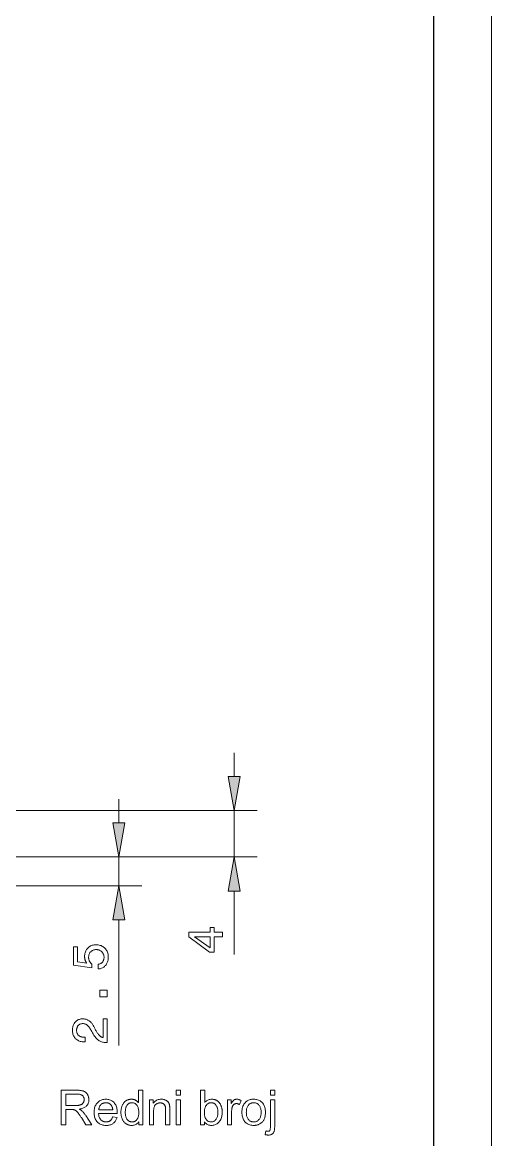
# Model space of a CAD drawing. Extents: x -99 to 297, y 0 to 529.
# Drawn here: x 256.4 to 297, y 100.9 to 197.6 of the extents above; entities that cross this region are included whole.
import ezdxf

# ---------------------------------------------------------------- set-up
doc = ezdxf.new("R2010")
doc.units = 0

msp = doc.modelspace()

# ---------------------------------------------------------------- linework, layer by layer
at = {"color": 7, "lineweight": 13}
msp.add_line((297, 0), (297, 420), dxfattribs=at)
at = {"color": 7, "lineweight": 30}
msp.add_line((292, 5), (292, 415), dxfattribs=at)
at = {"color": 5, "lineweight": 13, "ltscale": 0.051139}
for p, q in [((274.704, 132.357), (274.704, 134.402)), ((264.721, 128.357), (264.721, 130.402))]:
    msp.add_line(p, q, dxfattribs=at)
at = {"color": 5, "lineweight": 13}
for p, q in [((250.655, 129.402), (276.704, 129.402)), ((250.655, 125.402), (276.704, 125.402))]:
    msp.add_line(p, q, dxfattribs=at)
at = {"color": 5, "lineweight": 13, "ltscale": 0.1}
msp.add_line((274.704, 125.402), (274.704, 129.402), dxfattribs=at)
at = {"color": 5, "lineweight": 13, "ltscale": 0.401656}
msp.add_line((250.655, 125.402), (266.721, 125.402), dxfattribs=at)
at = {"color": 5, "lineweight": 13, "ltscale": 0.0625}
msp.add_line((264.721, 122.902), (264.721, 125.402), dxfattribs=at)
at = {"color": 5, "lineweight": 13, "ltscale": 0.337868}
msp.add_line((253.206, 122.902), (266.721, 122.902), dxfattribs=at)
at = {"color": 5, "lineweight": 13, "ltscale": 0.137442}
msp.add_line((274.704, 116.95), (274.704, 122.448), dxfattribs=at)
at = {"color": 5, "lineweight": 13, "ltscale": 0.27177}
msp.add_line((264.721, 109.077), (264.721, 119.948), dxfattribs=at)
at = {"color": 5, "lineweight": 13}
for points in [[(274.183, 132.357), (274.704, 129.402), (275.225, 132.357)], [(264.2, 128.357), (264.721, 125.402), (265.242, 128.357)], [(275.225, 122.448), (274.704, 125.402), (274.183, 122.448)], [(265.242, 119.948), (264.721, 122.902), (264.2, 119.948)], [(273.704, 118.487), (272.962, 118.487), (272.962, 117.169), (272.582, 117.169), (270.771, 118.483), (270.771, 118.875), (272.616, 118.875), (272.616, 119.303), (272.962, 119.303), (272.962, 118.875), (273.704, 118.875)], [(272.616, 117.532), (272.616, 118.487), (271.273, 118.487)], [(262.939, 115.703), (262.939, 116.104), (262.985, 116.112), (263.028, 116.123), (263.07, 116.136), (263.11, 116.152), (263.147, 116.17), (263.183, 116.191), (263.216, 116.214), (263.248, 116.24), (263.277, 116.268), (263.305, 116.299), (263.33, 116.331), (263.352, 116.366), (263.372, 116.402), (263.389, 116.44), (263.403, 116.48), (263.415, 116.521), (263.425, 116.564), (263.431, 116.609), (263.435, 116.656), (263.436, 116.705), (263.435, 116.764), (263.429, 116.82), (263.42, 116.875), (263.407, 116.927), (263.391, 116.976), (263.37, 117.024), (263.347, 117.069), (263.319, 117.111), (263.288, 117.152), (263.253, 117.189), (263.215, 117.224), (263.175, 117.255), (263.133, 117.283), (263.088, 117.307), (263.041, 117.327), (262.991, 117.343), (262.939, 117.356), (262.885, 117.365), (262.829, 117.371), (262.77, 117.373), (262.71, 117.371), (262.653, 117.366), (262.598, 117.357), (262.546, 117.344), (262.496, 117.327), (262.448, 117.308), (262.403, 117.284), (262.361, 117.257), (262.321, 117.226), (262.283, 117.192), (262.249, 117.154), (262.218, 117.114), (262.191, 117.072), (262.167, 117.027), (262.147, 116.979), (262.131, 116.929), (262.118, 116.877), (262.109, 116.822), (262.104, 116.764), (262.102, 116.705), (262.103, 116.67), (262.105, 116.636), (262.108, 116.602), (262.113, 116.569), (262.119, 116.537), (262.127, 116.506), (262.136, 116.475), (262.146, 116.444), (262.158, 116.414), (262.171, 116.385), (262.186, 116.357), (262.202, 116.329), (262.219, 116.302), (262.238, 116.275), (262.258, 116.25), (262.279, 116.225), (262.302, 116.201), (262.326, 116.178), (262.351, 116.155), (262.378, 116.133), (262.378, 115.79), (260.788, 116.026), (260.788, 117.628), (261.143, 117.628), (261.143, 116.314), (261.95, 116.194), (261.932, 116.216), (261.914, 116.239), (261.897, 116.262), (261.881, 116.287), (261.867, 116.312), (261.853, 116.337), (261.84, 116.364), (261.827, 116.391), (261.816, 116.419), (261.806, 116.448), (261.796, 116.478), (261.788, 116.508), (261.78, 116.539), (261.774, 116.57), (261.769, 116.601), (261.764, 116.634), (261.761, 116.666), (261.758, 116.7), (261.757, 116.733), (261.756, 116.768), (261.759, 116.858), (261.767, 116.945), (261.781, 117.029), (261.8, 117.108), (261.825, 117.184), (261.855, 117.257), (261.89, 117.326), (261.932, 117.391), (261.978, 117.453), (262.03, 117.511), (262.087, 117.564), (262.147, 117.612), (262.21, 117.654), (262.277, 117.691), (262.347, 117.722), (262.421, 117.747), (262.498, 117.767), (262.578, 117.781), (262.662, 117.79), (262.749, 117.792), (262.842, 117.789), (262.931, 117.78), (263.016, 117.766), (263.098, 117.745), (263.177, 117.718), (263.251, 117.685), (263.322, 117.646), (263.39, 117.601), (263.454, 117.551), (263.514, 117.494), (263.57, 117.433), (263.62, 117.368), (263.664, 117.299), (263.702, 117.227), (263.734, 117.151), (263.761, 117.071), (263.781, 116.988), (263.796, 116.901), (263.805, 116.811), (263.807, 116.717), (263.805, 116.634), (263.798, 116.553), (263.786, 116.476), (263.769, 116.401), (263.748, 116.33), (263.721, 116.261), (263.69, 116.195), (263.654, 116.132), (263.614, 116.071), (263.568, 116.014), (263.519, 115.961), (263.466, 115.912), (263.411, 115.869), (263.353, 115.83), (263.291, 115.797), (263.227, 115.768), (263.159, 115.744), (263.089, 115.726), (263.015, 115.712)], [(263.721, 113.277), (263.078, 113.277), (263.078, 113.873), (263.721, 113.873)], [(263.721, 109.324), (263.708, 109.324), (263.621, 109.326), (263.536, 109.332), (263.455, 109.342), (263.376, 109.357), (263.3, 109.375), (263.227, 109.398), (263.157, 109.425), (263.09, 109.456), (263.026, 109.491), (262.965, 109.53), (262.906, 109.575), (262.846, 109.626), (262.787, 109.684), (262.727, 109.749), (262.668, 109.82), (262.609, 109.898), (262.55, 109.983), (262.491, 110.074), (262.433, 110.172), (262.374, 110.277), (262.235, 110.532), (262.21, 110.576), (262.184, 110.619), (262.157, 110.658), (262.13, 110.696), (262.103, 110.73), (262.074, 110.763), (262.046, 110.792), (262.016, 110.82), (261.986, 110.845), (261.955, 110.867), (261.924, 110.887), (261.891, 110.905), (261.858, 110.921), (261.823, 110.934), (261.787, 110.946), (261.75, 110.955), (261.712, 110.963), (261.673, 110.968), (261.633, 110.971), (261.592, 110.972), (261.545, 110.971), (261.5, 110.966), (261.457, 110.958), (261.416, 110.946), (261.376, 110.931), (261.339, 110.913), (261.303, 110.892), (261.269, 110.868), (261.237, 110.84), (261.207, 110.809), (261.179, 110.775), (261.154, 110.739), (261.132, 110.701), (261.113, 110.66), (261.097, 110.618), (261.084, 110.573), (261.074, 110.526), (261.066, 110.477), (261.062, 110.425), (261.06, 110.371), (261.062, 110.318), (261.068, 110.267), (261.077, 110.219), (261.09, 110.172), (261.107, 110.128), (261.127, 110.086), (261.151, 110.047), (261.179, 110.01), (261.211, 109.975), (261.246, 109.942), (261.284, 109.913), (261.326, 109.886), (261.37, 109.862), (261.417, 109.842), (261.466, 109.825), (261.519, 109.81), (261.574, 109.799), (261.632, 109.792), (261.693, 109.787), (261.756, 109.785), (261.792, 109.785), (261.792, 109.393), (261.731, 109.393), (261.638, 109.396), (261.549, 109.404), (261.464, 109.417), (261.383, 109.436), (261.306, 109.461), (261.233, 109.49), (261.163, 109.525), (261.098, 109.566), (261.037, 109.612), (260.979, 109.663), (260.927, 109.719), (260.879, 109.779), (260.838, 109.842), (260.802, 109.91), (260.771, 109.981), (260.746, 110.056), (260.727, 110.135), (260.713, 110.218), (260.705, 110.304), (260.702, 110.395), (260.704, 110.481), (260.712, 110.565), (260.724, 110.645), (260.742, 110.722), (260.764, 110.795), (260.791, 110.865), (260.823, 110.931), (260.86, 110.994), (260.902, 111.054), (260.949, 111.11), (261, 111.162), (261.054, 111.209), (261.111, 111.25), (261.171, 111.285), (261.234, 111.315), (261.3, 111.34), (261.369, 111.359), (261.442, 111.372), (261.517, 111.381), (261.596, 111.383), (261.657, 111.382), (261.717, 111.377), (261.775, 111.369), (261.832, 111.358), (261.887, 111.343), (261.94, 111.326), (261.992, 111.305), (262.043, 111.281), (262.091, 111.254), (262.139, 111.223), (262.185, 111.189), (262.229, 111.152), (262.273, 111.112), (262.315, 111.068), (262.356, 111.021), (262.396, 110.97), (262.434, 110.916), (262.472, 110.859), (262.508, 110.798), (262.543, 110.734), (262.671, 110.481), (262.708, 110.411), (262.745, 110.345), (262.78, 110.283), (262.815, 110.225), (262.85, 110.171), (262.883, 110.122), (262.916, 110.076), (262.948, 110.034), (262.98, 109.997), (263.011, 109.963), (263.041, 109.933), (263.073, 109.905), (263.105, 109.879), (263.138, 109.855), (263.171, 109.833), (263.206, 109.813), (263.241, 109.796), (263.276, 109.78), (263.313, 109.767), (263.35, 109.756), (263.35, 111.383), (263.721, 111.383)]]:
    msp.add_lwpolyline(points, close=True, dxfattribs=at)
at = {"color": 7, "lineweight": 13}
for points in [[(259.728, 102.208), (259.728, 105.208), (261.058, 105.208), (261.136, 105.207), (261.211, 105.204), (261.281, 105.2), (261.348, 105.195), (261.411, 105.187), (261.47, 105.178), (261.525, 105.168), (261.577, 105.156), (261.624, 105.142), (261.668, 105.127), (261.709, 105.109), (261.748, 105.089), (261.785, 105.067), (261.821, 105.042), (261.856, 105.015), (261.888, 104.985), (261.919, 104.953), (261.948, 104.918), (261.976, 104.881), (262.001, 104.841), (262.025, 104.8), (262.046, 104.758), (262.065, 104.715), (262.081, 104.671), (262.095, 104.626), (262.106, 104.58), (262.115, 104.534), (262.121, 104.486), (262.125, 104.438), (262.126, 104.389), (262.124, 104.326), (262.118, 104.265), (262.108, 104.207), (262.093, 104.15), (262.075, 104.095), (262.052, 104.042), (262.025, 103.991), (261.994, 103.942), (261.959, 103.896), (261.92, 103.851), (261.876, 103.809), (261.828, 103.77), (261.775, 103.734), (261.718, 103.701), (261.657, 103.672), (261.59, 103.646), (261.52, 103.622), (261.445, 103.603), (261.365, 103.586), (261.281, 103.573), (261.312, 103.557), (261.341, 103.542), (261.369, 103.527), (261.395, 103.512), (261.42, 103.497), (261.443, 103.482), (261.465, 103.468), (261.485, 103.453), (261.503, 103.438), (261.52, 103.423), (261.555, 103.39), (261.589, 103.356), (261.623, 103.32), (261.657, 103.283), (261.69, 103.244), (261.723, 103.203), (261.755, 103.161), (261.787, 103.117), (261.819, 103.071), (261.85, 103.024), (262.372, 102.208), (261.872, 102.208), (261.475, 102.832), (261.441, 102.884), (261.408, 102.935), (261.377, 102.982), (261.346, 103.028), (261.317, 103.07), (261.289, 103.11), (261.262, 103.148), (261.236, 103.183), (261.212, 103.215), (261.189, 103.245), (261.167, 103.273), (261.145, 103.299), (261.124, 103.323), (261.103, 103.346), (261.082, 103.367), (261.062, 103.386), (261.043, 103.404), (261.024, 103.419), (261.005, 103.433), (260.987, 103.446), (260.97, 103.457), (260.952, 103.467), (260.934, 103.477), (260.916, 103.486), (260.898, 103.494), (260.879, 103.502), (260.861, 103.509), (260.843, 103.515), (260.825, 103.521), (260.806, 103.525), (260.792, 103.528), (260.776, 103.531), (260.758, 103.533), (260.739, 103.535), (260.717, 103.536), (260.694, 103.537), (260.67, 103.538), (260.643, 103.539), (260.615, 103.54), (260.585, 103.54), (260.125, 103.54), (260.125, 102.208)], [(260.125, 103.884), (260.978, 103.884), (261.031, 103.884), (261.082, 103.886), (261.131, 103.889), (261.177, 103.893), (261.221, 103.898), (261.262, 103.904), (261.301, 103.911), (261.338, 103.92), (261.372, 103.929), (261.404, 103.94), (261.434, 103.952), (261.462, 103.965), (261.489, 103.98), (261.515, 103.996), (261.539, 104.013), (261.561, 104.032), (261.583, 104.052), (261.602, 104.073), (261.62, 104.096), (261.637, 104.12), (261.652, 104.145), (261.666, 104.17), (261.678, 104.196), (261.688, 104.222), (261.697, 104.249), (261.704, 104.276), (261.71, 104.304), (261.714, 104.332), (261.716, 104.36), (261.717, 104.389), (261.715, 104.431), (261.711, 104.471), (261.703, 104.51), (261.692, 104.547), (261.678, 104.583), (261.661, 104.617), (261.641, 104.65), (261.618, 104.681), (261.592, 104.711), (261.562, 104.739), (261.53, 104.765), (261.493, 104.788), (261.454, 104.809), (261.41, 104.827), (261.363, 104.842), (261.313, 104.854), (261.258, 104.864), (261.201, 104.871), (261.139, 104.875), (261.074, 104.876), (260.125, 104.876)], [(266.442, 102.208), (266.442, 102.482), (266.399, 102.42), (266.352, 102.365), (266.301, 102.317), (266.246, 102.275), (266.187, 102.239), (266.124, 102.21), (266.057, 102.188), (265.987, 102.171), (265.913, 102.162), (265.834, 102.158), (265.783, 102.16), (265.732, 102.164), (265.682, 102.171), (265.633, 102.181), (265.585, 102.194), (265.537, 102.21), (265.491, 102.229), (265.445, 102.25), (265.4, 102.274), (265.356, 102.302), (265.314, 102.331), (265.273, 102.364), (265.234, 102.398), (265.198, 102.434), (265.163, 102.473), (265.13, 102.514), (265.099, 102.558), (265.071, 102.604), (265.044, 102.652), (265.019, 102.702), (264.996, 102.754), (264.976, 102.808), (264.958, 102.863), (264.942, 102.92), (264.929, 102.978), (264.918, 103.038), (264.91, 103.099), (264.904, 103.162), (264.9, 103.226), (264.899, 103.292), (264.9, 103.357), (264.903, 103.42), (264.909, 103.482), (264.916, 103.543), (264.926, 103.602), (264.938, 103.661), (264.952, 103.718), (264.968, 103.774), (264.987, 103.829), (265.008, 103.883), (265.03, 103.934), (265.055, 103.984), (265.082, 104.03), (265.112, 104.075), (265.143, 104.117), (265.177, 104.156), (265.212, 104.193), (265.25, 104.227), (265.291, 104.259), (265.333, 104.289), (265.377, 104.316), (265.422, 104.34), (265.468, 104.361), (265.515, 104.379), (265.563, 104.395), (265.612, 104.407), (265.662, 104.417), (265.713, 104.424), (265.765, 104.429), (265.818, 104.43), (265.857, 104.429), (265.895, 104.427), (265.932, 104.422), (265.968, 104.417), (266.004, 104.409), (266.038, 104.4), (266.072, 104.389), (266.105, 104.377), (266.137, 104.363), (266.168, 104.347), (266.198, 104.33), (266.227, 104.312), (266.255, 104.293), (266.281, 104.273), (266.307, 104.252), (266.331, 104.23), (266.355, 104.206), (266.377, 104.182), (266.398, 104.157), (266.417, 104.131), (266.417, 105.208), (266.784, 105.208), (266.784, 102.208)], [(269.696, 104.784), (269.696, 105.208), (270.064, 105.208), (270.064, 104.784)], [(272.129, 102.208), (271.787, 102.208), (271.787, 105.208), (272.156, 105.208), (272.156, 104.137), (272.203, 104.193), (272.254, 104.243), (272.307, 104.287), (272.363, 104.325), (272.421, 104.357), (272.482, 104.383), (272.545, 104.404), (272.611, 104.418), (272.68, 104.427), (272.751, 104.43), (272.791, 104.429), (272.83, 104.427), (272.869, 104.423), (272.908, 104.417), (272.946, 104.41), (272.984, 104.401), (273.021, 104.39), (273.058, 104.378), (273.095, 104.364), (273.131, 104.349), (273.166, 104.332), (273.2, 104.314), (273.232, 104.295), (273.264, 104.274), (273.294, 104.252), (273.323, 104.229), (273.35, 104.204), (273.377, 104.178), (273.402, 104.151), (273.425, 104.122), (273.448, 104.092), (273.47, 104.061), (273.49, 104.029), (273.51, 103.995), (273.528, 103.961), (273.546, 103.925), (273.563, 103.888), (273.578, 103.849), (273.593, 103.81), (273.606, 103.769), (273.619, 103.727), (273.63, 103.685), (273.64, 103.642), (273.648, 103.599), (273.656, 103.555), (273.661, 103.511), (273.666, 103.466), (273.669, 103.42), (273.671, 103.374), (273.672, 103.327), (273.669, 103.218), (273.661, 103.114), (273.647, 103.015), (273.628, 102.921), (273.603, 102.832), (273.572, 102.748), (273.537, 102.669), (273.495, 102.595), (273.448, 102.527), (273.396, 102.463), (273.339, 102.405), (273.281, 102.354), (273.22, 102.308), (273.157, 102.268), (273.092, 102.235), (273.024, 102.207), (272.955, 102.186), (272.883, 102.171), (272.809, 102.162), (272.733, 102.158), (272.657, 102.162), (272.585, 102.171), (272.517, 102.187), (272.451, 102.21), (272.389, 102.239), (272.331, 102.274), (272.275, 102.316), (272.223, 102.364), (272.174, 102.419), (272.129, 102.48)], [(277.844, 104.78), (277.844, 105.208), (278.213, 105.208), (278.213, 104.78)], [(264.189, 102.907), (264.57, 102.86), (264.55, 102.795), (264.527, 102.733), (264.502, 102.674), (264.473, 102.617), (264.441, 102.564), (264.406, 102.514), (264.368, 102.467), (264.327, 102.422), (264.283, 102.381), (264.236, 102.343), (264.186, 102.308), (264.133, 102.276), (264.078, 102.249), (264.02, 102.225), (263.959, 102.205), (263.895, 102.188), (263.829, 102.175), (263.76, 102.166), (263.688, 102.16), (263.614, 102.158), (263.521, 102.161), (263.431, 102.17), (263.346, 102.185), (263.264, 102.205), (263.186, 102.232), (263.113, 102.264), (263.043, 102.302), (262.977, 102.346), (262.916, 102.396), (262.858, 102.452), (262.805, 102.513), (262.757, 102.579), (262.715, 102.65), (262.679, 102.725), (262.648, 102.805), (262.623, 102.89), (262.604, 102.979), (262.59, 103.073), (262.581, 103.172), (262.578, 103.276), (262.581, 103.383), (262.59, 103.485), (262.604, 103.583), (262.624, 103.675), (262.649, 103.763), (262.68, 103.846), (262.717, 103.923), (262.759, 103.996), (262.807, 104.064), (262.861, 104.127), (262.919, 104.185), (262.981, 104.236), (263.045, 104.282), (263.114, 104.321), (263.185, 104.354), (263.26, 104.381), (263.338, 104.403), (263.42, 104.418), (263.505, 104.427), (263.593, 104.43), (263.679, 104.427), (263.761, 104.418), (263.841, 104.403), (263.917, 104.382), (263.989, 104.356), (264.059, 104.323), (264.125, 104.285), (264.189, 104.24), (264.249, 104.19), (264.306, 104.133), (264.358, 104.071), (264.405, 104.005), (264.447, 103.933), (264.482, 103.857), (264.513, 103.776), (264.538, 103.69), (264.557, 103.599), (264.571, 103.504), (264.579, 103.404), (264.582, 103.298), (264.582, 103.291), (264.582, 103.284), (264.582, 103.276), (264.582, 103.267), (264.581, 103.257), (264.581, 103.247), (264.581, 103.236), (264.581, 103.225), (264.58, 103.213), (264.58, 103.2), (262.959, 103.2), (262.965, 103.13), (262.974, 103.064), (262.986, 103), (263.001, 102.94), (263.02, 102.884), (263.042, 102.831), (263.067, 102.781), (263.095, 102.734), (263.127, 102.691), (263.162, 102.652), (263.199, 102.615), (263.238, 102.583), (263.279, 102.555), (263.322, 102.53), (263.366, 102.509), (263.413, 102.492), (263.461, 102.478), (263.511, 102.469), (263.562, 102.463), (263.616, 102.461), (263.656, 102.462), (263.695, 102.466), (263.732, 102.471), (263.769, 102.478), (263.804, 102.488), (263.838, 102.5), (263.871, 102.513), (263.902, 102.529), (263.933, 102.548), (263.962, 102.568), (263.99, 102.59), (264.017, 102.615), (264.042, 102.643), (264.067, 102.673), (264.09, 102.706), (264.112, 102.741), (264.133, 102.779), (264.153, 102.819), (264.172, 102.862)], [(262.98, 103.503), (264.193, 103.503), (264.187, 103.556), (264.18, 103.607), (264.17, 103.655), (264.159, 103.7), (264.146, 103.743), (264.131, 103.783), (264.115, 103.82), (264.096, 103.854), (264.076, 103.885), (264.054, 103.914), (264.018, 103.955), (263.979, 103.991), (263.939, 104.023), (263.896, 104.05), (263.852, 104.074), (263.805, 104.093), (263.756, 104.108), (263.706, 104.119), (263.653, 104.125), (263.598, 104.127), (263.548, 104.125), (263.499, 104.12), (263.453, 104.112), (263.408, 104.1), (263.364, 104.085), (263.322, 104.066), (263.282, 104.044), (263.243, 104.018), (263.206, 103.99), (263.171, 103.957), (263.138, 103.922), (263.108, 103.885), (263.081, 103.845), (263.057, 103.803), (263.037, 103.759), (263.019, 103.712), (263.005, 103.663), (262.993, 103.612), (262.985, 103.559)], [(265.278, 103.292), (265.279, 103.211), (265.285, 103.134), (265.293, 103.061), (265.306, 102.992), (265.322, 102.927), (265.341, 102.867), (265.364, 102.811), (265.39, 102.759), (265.42, 102.711), (265.454, 102.668), (265.489, 102.629), (265.527, 102.594), (265.565, 102.563), (265.605, 102.536), (265.645, 102.513), (265.688, 102.494), (265.731, 102.48), (265.776, 102.47), (265.822, 102.463), (265.869, 102.461), (265.917, 102.463), (265.963, 102.469), (266.007, 102.479), (266.051, 102.493), (266.092, 102.511), (266.133, 102.532), (266.172, 102.558), (266.209, 102.588), (266.245, 102.621), (266.279, 102.659), (266.311, 102.7), (266.34, 102.746), (266.365, 102.796), (266.387, 102.85), (266.406, 102.908), (266.421, 102.971), (266.433, 103.037), (266.441, 103.108), (266.446, 103.183), (266.448, 103.261), (266.446, 103.348), (266.441, 103.43), (266.433, 103.508), (266.421, 103.58), (266.405, 103.648), (266.386, 103.711), (266.364, 103.77), (266.338, 103.823), (266.309, 103.872), (266.276, 103.916), (266.241, 103.956), (266.204, 103.991), (266.166, 104.023), (266.126, 104.05), (266.084, 104.073), (266.041, 104.092), (265.997, 104.106), (265.95, 104.117), (265.902, 104.123), (265.853, 104.125), (265.804, 104.123), (265.758, 104.117), (265.713, 104.107), (265.669, 104.093), (265.627, 104.075), (265.587, 104.053), (265.548, 104.027), (265.512, 103.997), (265.476, 103.963), (265.442, 103.924), (265.411, 103.882), (265.383, 103.835), (265.358, 103.783), (265.337, 103.727), (265.319, 103.666), (265.304, 103.601), (265.292, 103.53), (265.284, 103.456), (265.279, 103.376)], [(267.363, 102.208), (267.363, 104.381), (267.694, 104.381), (267.694, 104.072), (267.744, 104.14), (267.799, 104.201), (267.857, 104.254), (267.92, 104.301), (267.987, 104.34), (268.058, 104.373), (268.134, 104.398), (268.214, 104.416), (268.298, 104.426), (268.386, 104.43), (268.425, 104.429), (268.463, 104.427), (268.501, 104.424), (268.538, 104.419), (268.575, 104.412), (268.61, 104.405), (268.646, 104.395), (268.68, 104.385), (268.714, 104.373), (268.747, 104.359), (268.779, 104.345), (268.81, 104.329), (268.839, 104.313), (268.866, 104.296), (268.891, 104.278), (268.915, 104.259), (268.937, 104.239), (268.958, 104.218), (268.977, 104.197), (268.994, 104.174), (269.01, 104.151), (269.025, 104.127), (269.039, 104.102), (269.052, 104.076), (269.063, 104.049), (269.074, 104.021), (269.084, 103.993), (269.093, 103.963), (269.101, 103.933), (269.108, 103.902), (269.112, 103.88), (269.116, 103.855), (269.119, 103.827), (269.122, 103.796), (269.124, 103.761), (269.126, 103.724), (269.127, 103.684), (269.128, 103.64), (269.129, 103.593), (269.129, 103.544), (269.129, 102.208), (268.761, 102.208), (268.761, 103.53), (268.76, 103.573), (268.759, 103.615), (268.757, 103.654), (268.754, 103.691), (268.75, 103.726), (268.745, 103.759), (268.74, 103.789), (268.733, 103.817), (268.726, 103.843), (268.718, 103.866), (268.708, 103.888), (268.698, 103.909), (268.686, 103.929), (268.673, 103.948), (268.658, 103.966), (268.642, 103.984), (268.625, 104), (268.606, 104.016), (268.586, 104.03), (268.565, 104.044), (268.543, 104.057), (268.52, 104.068), (268.496, 104.078), (268.472, 104.087), (268.446, 104.094), (268.42, 104.1), (268.393, 104.105), (268.366, 104.108), (268.337, 104.11), (268.308, 104.111), (268.262, 104.109), (268.217, 104.105), (268.173, 104.097), (268.13, 104.087), (268.089, 104.073), (268.049, 104.057), (268.01, 104.038), (267.973, 104.015), (267.937, 103.99), (267.902, 103.961), (267.87, 103.929), (267.841, 103.891), (267.815, 103.848), (267.793, 103.799), (267.774, 103.745), (267.759, 103.686), (267.747, 103.621), (267.738, 103.551), (267.733, 103.475), (267.731, 103.394), (267.731, 102.208)], [(269.696, 102.208), (269.696, 104.381), (270.064, 104.381), (270.064, 102.208)], [(272.125, 103.311), (272.126, 103.235), (272.129, 103.163), (272.134, 103.096), (272.142, 103.033), (272.151, 102.974), (272.163, 102.92), (272.177, 102.87), (272.193, 102.824), (272.211, 102.783), (272.231, 102.746), (272.267, 102.692), (272.306, 102.643), (272.347, 102.601), (272.39, 102.564), (272.436, 102.532), (272.484, 102.507), (272.535, 102.487), (272.588, 102.473), (272.644, 102.464), (272.702, 102.461), (272.75, 102.463), (272.796, 102.47), (272.841, 102.48), (272.885, 102.495), (272.927, 102.514), (272.968, 102.537), (273.008, 102.564), (273.046, 102.596), (273.084, 102.631), (273.119, 102.671), (273.153, 102.715), (273.183, 102.763), (273.209, 102.815), (273.232, 102.872), (273.251, 102.932), (273.267, 102.997), (273.28, 103.066), (273.288, 103.138), (273.294, 103.215), (273.295, 103.296), (273.294, 103.379), (273.289, 103.458), (273.28, 103.532), (273.268, 103.601), (273.253, 103.666), (273.235, 103.727), (273.213, 103.783), (273.187, 103.835), (273.159, 103.882), (273.127, 103.924), (273.092, 103.963), (273.056, 103.997), (273.019, 104.028), (272.98, 104.054), (272.94, 104.076), (272.899, 104.095), (272.856, 104.109), (272.811, 104.119), (272.765, 104.125), (272.718, 104.127), (272.671, 104.125), (272.624, 104.119), (272.579, 104.108), (272.536, 104.094), (272.493, 104.075), (272.452, 104.052), (272.412, 104.024), (272.374, 103.993), (272.337, 103.957), (272.301, 103.917), (272.267, 103.874), (272.237, 103.826), (272.211, 103.775), (272.188, 103.72), (272.169, 103.661), (272.153, 103.598), (272.141, 103.532), (272.132, 103.462), (272.127, 103.388)], [(274.116, 102.208), (274.116, 104.381), (274.447, 104.381), (274.447, 104.051), (274.473, 104.096), (274.497, 104.138), (274.522, 104.176), (274.546, 104.211), (274.57, 104.243), (274.593, 104.272), (274.616, 104.298), (274.638, 104.321), (274.66, 104.34), (274.682, 104.356), (274.703, 104.37), (274.726, 104.383), (274.748, 104.394), (274.771, 104.403), (274.795, 104.412), (274.818, 104.418), (274.843, 104.423), (274.867, 104.427), (274.893, 104.429), (274.918, 104.43), (274.955, 104.429), (274.993, 104.425), (275.03, 104.419), (275.068, 104.411), (275.106, 104.4), (275.144, 104.387), (275.182, 104.372), (275.22, 104.354), (275.258, 104.334), (275.297, 104.311), (275.17, 103.97), (275.143, 103.985), (275.116, 103.998), (275.089, 104.01), (275.062, 104.021), (275.035, 104.029), (275.008, 104.037), (274.981, 104.042), (274.954, 104.046), (274.927, 104.049), (274.9, 104.049), (274.876, 104.049), (274.852, 104.046), (274.829, 104.043), (274.807, 104.038), (274.785, 104.031), (274.764, 104.023), (274.743, 104.014), (274.722, 104.003), (274.702, 103.99), (274.683, 103.977), (274.664, 103.962), (274.647, 103.945), (274.63, 103.928), (274.615, 103.91), (274.6, 103.89), (274.587, 103.869), (274.575, 103.847), (274.564, 103.824), (274.554, 103.8), (274.546, 103.775), (274.534, 103.735), (274.524, 103.695), (274.514, 103.654), (274.506, 103.612), (274.5, 103.569), (274.494, 103.526), (274.49, 103.482), (274.487, 103.437), (274.485, 103.392), (274.484, 103.345), (274.484, 102.208)], [(275.379, 103.294), (275.382, 103.412), (275.392, 103.523), (275.409, 103.628), (275.432, 103.727), (275.462, 103.82), (275.499, 103.906), (275.543, 103.986), (275.593, 104.06), (275.65, 104.127), (275.714, 104.188), (275.771, 104.234), (275.831, 104.275), (275.893, 104.312), (275.958, 104.343), (276.025, 104.37), (276.095, 104.391), (276.167, 104.408), (276.241, 104.42), (276.318, 104.428), (276.398, 104.43), (276.486, 104.427), (276.57, 104.418), (276.652, 104.404), (276.73, 104.383), (276.805, 104.357), (276.877, 104.324), (276.945, 104.286), (277.01, 104.242), (277.072, 104.192), (277.13, 104.136), (277.184, 104.075), (277.233, 104.01), (277.275, 103.94), (277.312, 103.866), (277.344, 103.787), (277.369, 103.703), (277.389, 103.615), (277.403, 103.523), (277.412, 103.426), (277.415, 103.325), (277.413, 103.243), (277.41, 103.164), (277.403, 103.089), (277.395, 103.018), (277.383, 102.95), (277.369, 102.886), (277.353, 102.825), (277.334, 102.768), (277.313, 102.715), (277.289, 102.665), (277.263, 102.618), (277.234, 102.573), (277.203, 102.53), (277.17, 102.49), (277.134, 102.451), (277.097, 102.415), (277.057, 102.381), (277.014, 102.349), (276.97, 102.319), (276.923, 102.291), (276.874, 102.266), (276.825, 102.244), (276.774, 102.224), (276.723, 102.206), (276.671, 102.192), (276.618, 102.18), (276.564, 102.17), (276.51, 102.164), (276.454, 102.16), (276.398, 102.158), (276.308, 102.161), (276.222, 102.17), (276.14, 102.185), (276.061, 102.205), (275.985, 102.232), (275.913, 102.264), (275.845, 102.302), (275.78, 102.346), (275.718, 102.396), (275.66, 102.451), (275.607, 102.512), (275.559, 102.578), (275.516, 102.65), (275.48, 102.726), (275.449, 102.808), (275.424, 102.895), (275.404, 102.987), (275.39, 103.084), (275.381, 103.187)], [(275.757, 103.294), (275.759, 103.213), (275.764, 103.136), (275.774, 103.063), (275.786, 102.994), (275.803, 102.929), (275.823, 102.869), (275.846, 102.813), (275.874, 102.761), (275.905, 102.713), (275.939, 102.669), (275.977, 102.63), (276.016, 102.594), (276.057, 102.563), (276.1, 102.536), (276.145, 102.513), (276.192, 102.495), (276.24, 102.48), (276.291, 102.47), (276.343, 102.463), (276.398, 102.461), (276.452, 102.463), (276.504, 102.47), (276.554, 102.48), (276.602, 102.495), (276.649, 102.514), (276.694, 102.536), (276.736, 102.564), (276.777, 102.595), (276.817, 102.63), (276.854, 102.67), (276.889, 102.714), (276.92, 102.762), (276.947, 102.815), (276.971, 102.872), (276.991, 102.934), (277.007, 102.999), (277.02, 103.07), (277.029, 103.144), (277.034, 103.223), (277.036, 103.306), (277.034, 103.385), (277.029, 103.46), (277.02, 103.531), (277.007, 103.598), (276.99, 103.661), (276.97, 103.72), (276.946, 103.775), (276.919, 103.826), (276.888, 103.874), (276.853, 103.917), (276.815, 103.957), (276.776, 103.992), (276.735, 104.023), (276.692, 104.05), (276.648, 104.073), (276.601, 104.092), (276.553, 104.106), (276.503, 104.117), (276.451, 104.123), (276.398, 104.125), (276.343, 104.123), (276.291, 104.117), (276.24, 104.106), (276.192, 104.092), (276.145, 104.073), (276.1, 104.051), (276.057, 104.024), (276.016, 103.993), (275.977, 103.958), (275.939, 103.918), (275.905, 103.875), (275.874, 103.827), (275.846, 103.775), (275.823, 103.719), (275.803, 103.659), (275.786, 103.594), (275.774, 103.526), (275.764, 103.453), (275.759, 103.376)], [(277.378, 101.364), (277.447, 101.678), (277.469, 101.672), (277.49, 101.667), (277.51, 101.663), (277.528, 101.659), (277.546, 101.656), (277.563, 101.654), (277.579, 101.651), (277.594, 101.65), (277.608, 101.649), (277.621, 101.649), (277.643, 101.65), (277.664, 101.652), (277.684, 101.656), (277.702, 101.661), (277.72, 101.668), (277.736, 101.676), (277.751, 101.686), (277.765, 101.697), (277.778, 101.709), (277.789, 101.724), (277.8, 101.741), (277.809, 101.762), (277.817, 101.789), (277.825, 101.819), (277.831, 101.854), (277.836, 101.894), (277.84, 101.938), (277.842, 101.987), (277.844, 102.04), (277.844, 102.097), (277.844, 104.381), (278.213, 104.381), (278.213, 102.089), (278.212, 102.011), (278.209, 101.938), (278.203, 101.87), (278.196, 101.807), (278.187, 101.749), (278.175, 101.695), (278.162, 101.647), (278.146, 101.603), (278.128, 101.564), (278.108, 101.53), (278.08, 101.491), (278.048, 101.457), (278.013, 101.426), (277.974, 101.399), (277.931, 101.377), (277.885, 101.358), (277.836, 101.344), (277.783, 101.334), (277.727, 101.328), (277.666, 101.326), (277.637, 101.326), (277.607, 101.327), (277.578, 101.329), (277.549, 101.332), (277.52, 101.335), (277.491, 101.34), (277.462, 101.345), (277.434, 101.35), (277.406, 101.357)]]:
    msp.add_lwpolyline(points, close=True, dxfattribs=at)
at = {"color": 5, "lineweight": 13}
for points in [[(274.183, 132.357), (274.704, 129.402), (274.183, 132.357), (275.225, 132.357)], [(264.2, 128.357), (264.721, 125.402), (264.2, 128.357), (265.242, 128.357)], [(275.225, 122.448), (274.704, 125.402), (275.225, 122.448), (274.183, 122.448)], [(265.242, 119.948), (264.721, 122.902), (265.242, 119.948), (264.2, 119.948)]]:
    msp.add_solid(points, dxfattribs=at)

doc.saveas('drawing.dxf')
